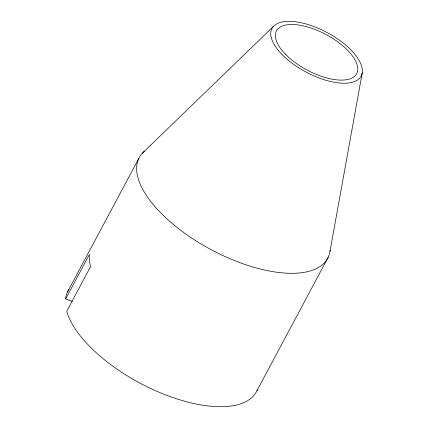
<?xml version="1.0" encoding="UTF-8"?>
<svg xmlns="http://www.w3.org/2000/svg" width="428" height="428" viewBox="0 0 428 428"><rect width="100%" height="100%" fill="white"/><g stroke="black" fill="none" stroke-linecap="round" stroke-linejoin="round"><path stroke-width="0.64" d="M72.279 301.419L65.661 298.915L65.687 297.99A106.84 47.583 28.2 0 1 69.015 289.264M330.004 251.268L362.259 72.808M67.506 291.971L138.736 158.569M65.661 298.915L89.404 254.446L89.259 260.283L90.543 266.66L66.8 311.129L67.003 312.14A106.84 47.337 28.1 0 0 162.212 393.541A106.84 47.337 28.1 0 0 257.453 389.555M256.955 390.694L328.185 257.292M142.176 153.39L273.358 26.477M330.159 250.091A106.84 47.337 28.1 0 1 211.341 249.775A106.84 47.337 28.1 0 1 144.487 151.148M285.23 53.982A45.448 20.137 28.1 0 0 355.395 75.494A45.448 20.137 28.1 0 0 309.064 27.403A45.448 20.137 28.1 0 0 285.23 53.982M281.704 54.174A50.568 22.406 28.1 0 0 359.766 78.105A50.568 22.406 28.1 0 0 308.219 24.599A50.568 22.406 28.1 0 0 281.704 54.174"/></g></svg>
